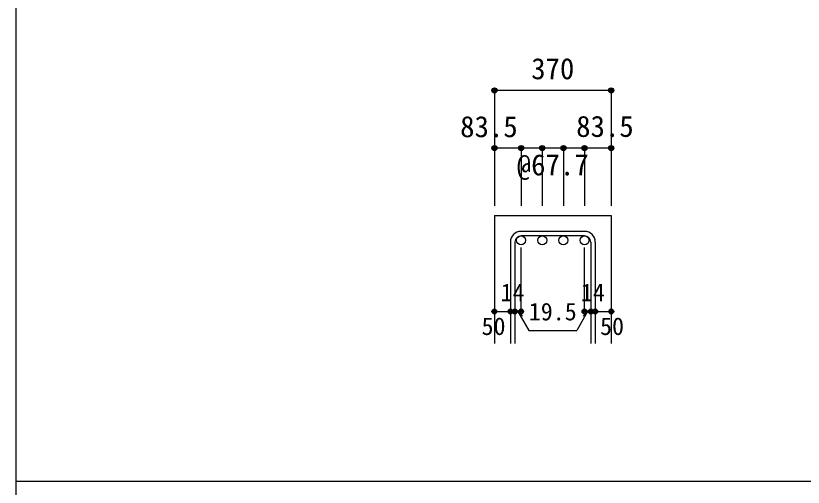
# Model space of a CAD drawing. Units: millimetres at full size, sheet at 1:30; details may follow other scales. Extents: x -5973 to 5954, y -4195 to 4201.
# Drawn here: x -5973 to -3514, y -15 to 1456 of the extents above; entities that cross this region are included whole.
import ezdxf
from ezdxf.enums import TextEntityAlignment as Align

# ---------------------------------------------------------------- set-up
doc = ezdxf.new("R2010")
doc.units = ezdxf.units.MM
doc.header["$LTSCALE"] = 30
doc.header["$PDMODE"] = 32
doc.header["$PDSIZE"] = 15
for name, color, linetype in [('0-1_躯体線', 2, 'Continuous'), ('0-5_基礎梁筋', 7, 'Continuous'), ('0-6_スタラップ筋', 7, 'Continuous'), ('0-D_寸法', 4, 'Continuous'), ('F-0_枠', 6, 'Continuous')]:
    doc.layers.add(name, color=color, linetype=linetype)
doc.styles.add('ＭＳ ゴシック', font='')
doc.styles.get('ＭＳ ゴシック').set_extended_font_data('MS Gothic')

msp = doc.modelspace()

# ---------------------------------------------------------------- linework, layer by layer
at = {"layer": '0-1_躯体線'}
for p, q in [((-4478.3, 833.3), (-4113.3, 833.3)), ((-4478.3, 833.3), (-4478.3, 433.3)), ((-4113.3, 833.3), (-4113.3, 433.3))]:
    msp.add_line(p, q, dxfattribs=at)
at = {"layer": '0-5_基礎梁筋', "color": 3}
for centre in [(-4394.8, 755.3), (-4328.8, 755.3), (-4262.8, 755.3), (-4196.8, 755.3)]:
    msp.add_circle(centre, 14, dxfattribs=at)
at = {"layer": '0-6_スタラップ筋'}
for p, q in [((-4196.8, 783.3), (-4394.8, 783.3)), ((-4196.8, 769.3), (-4394.8, 769.3)), ((-4428.3, 749.8), (-4428.3, 433.3)), ((-4414.3, 749.8), (-4414.3, 433.3)), ((-4177.3, 749.8), (-4177.3, 433.3)), ((-4163.3, 749.8), (-4163.3, 433.3))]:
    msp.add_line(p, q, dxfattribs=at)
for centre, radius, start, end in [((-4394.8, 749.8), 33.5, 90, 180), ((-4394.8, 749.8), 19.5, 90, 180), ((-4196.8, 749.8), 33.5, 0, 90), ((-4196.8, 749.8), 19.5, 0, 90)]:
    msp.add_arc(centre, radius, start, end, dxfattribs=at)
at = {"layer": '0-D_寸法'}
for p, q in [((-4113.3, 1223.3), (-4478.3, 1223.3)), ((-4478.3, 1223.3), (-4478.3, 1043.3)), ((-4113.3, 1223.3), (-4113.3, 1043.3)), ((-4394.8, 1043.3), (-4478.3, 1043.3)), ((-4478.3, 1043.3), (-4478.3, 863.3)), ((-4295.8, 1043.3), (-4394.8, 1043.3)), ((-4394.8, 1043.3), (-4394.8, 863.3)), ((-4328.8, 1043.3), (-4328.8, 863.3)), ((-4196.8, 1043.3), (-4295.8, 1043.3)), ((-4262.8, 1043.3), (-4262.8, 863.3)), ((-4113.3, 1043.3), (-4196.8, 1043.3)), ((-4196.8, 1043.3), (-4196.8, 863.3)), ((-4113.3, 1043.3), (-4113.3, 863.3)), ((-4394.8, 533.3), (-4394.8, 732.63)), ((-4196.8, 533.3), (-4196.8, 732.63)), ((-4478.3, 533.3), (-4428.3, 533.3)), ((-4428.3, 533.3), (-4394.8, 533.3)), ((-4404.55, 533.3), (-4390.41, 519.16)), ((-4404.55, 533.3), (-4370.33, 474.02)), ((-4187.05, 533.3), (-4221.27, 474.02)), ((-4187.05, 533.3), (-4201.19, 519.16)), ((-4196.8, 533.3), (-4113.3, 533.3)), ((-4177.3, 533.3), (-4163.3, 533.3)), ((-4370.33, 474.02), (-4221.27, 474.02))]:
    msp.add_line(p, q, dxfattribs=at)
msp.add_lwpolyline([(-4113.3, 1223.3), (-4113.3, 1043.3), (-4113.3, 863.3)], dxfattribs=at)
for centre, radius in [((-4478.3, 1223.3), 8), ((-4478.3, 1223.3), 7.2), ((-4478.3, 1223.3), 6.4), ((-4113.3, 1223.3), 8), ((-4113.3, 1223.3), 7.2), ((-4113.3, 1223.3), 6.4), ((-4478.3, 1223.3), 5.6), ((-4478.3, 1223.3), 4.8), ((-4478.3, 1223.3), 4), ((-4478.3, 1223.3), 3.2), ((-4478.3, 1223.3), 2.4), ((-4478.3, 1223.3), 1.6), ((-4478.3, 1223.3), 0.8), ((-4113.3, 1223.3), 5.6), ((-4113.3, 1223.3), 4.8), ((-4113.3, 1223.3), 4), ((-4113.3, 1223.3), 3.2), ((-4113.3, 1223.3), 2.4), ((-4113.3, 1223.3), 1.6), ((-4113.3, 1223.3), 0.8), ((-4478.3, 1043.3), 8), ((-4478.3, 1043.3), 7.2), ((-4478.3, 1043.3), 6.4), ((-4478.3, 1043.3), 5.6), ((-4478.3, 1043.3), 4.8), ((-4478.3, 1043.3), 4), ((-4478.3, 1043.3), 3.2), ((-4478.3, 1043.3), 2.4), ((-4478.3, 1043.3), 1.6), ((-4478.3, 1043.3), 0.8), ((-4394.8, 1043.3), 8), ((-4394.8, 1043.3), 7.2), ((-4394.8, 1043.3), 6.4), ((-4394.8, 1043.3), 5.6), ((-4394.8, 1043.3), 4.8), ((-4394.8, 1043.3), 4), ((-4394.8, 1043.3), 3.2), ((-4394.8, 1043.3), 2.4), ((-4394.8, 1043.3), 1.6), ((-4394.8, 1043.3), 0.8), ((-4328.8, 1043.3), 8), ((-4328.8, 1043.3), 7.2), ((-4328.8, 1043.3), 6.4), ((-4328.8, 1043.3), 5.6), ((-4328.8, 1043.3), 4.8), ((-4328.8, 1043.3), 4), ((-4328.8, 1043.3), 3.2), ((-4328.8, 1043.3), 2.4), ((-4328.8, 1043.3), 1.6), ((-4328.8, 1043.3), 0.8), ((-4262.8, 1043.3), 8), ((-4262.8, 1043.3), 7.2), ((-4262.8, 1043.3), 6.4), ((-4262.8, 1043.3), 5.6), ((-4262.8, 1043.3), 4.8), ((-4262.8, 1043.3), 4), ((-4262.8, 1043.3), 3.2), ((-4262.8, 1043.3), 2.4), ((-4262.8, 1043.3), 1.6), ((-4262.8, 1043.3), 0.8), ((-4196.8, 1043.3), 8), ((-4196.8, 1043.3), 7.2), ((-4196.8, 1043.3), 6.4), ((-4196.8, 1043.3), 5.6), ((-4196.8, 1043.3), 4.8), ((-4196.8, 1043.3), 4), ((-4196.8, 1043.3), 3.2), ((-4196.8, 1043.3), 2.4), ((-4196.8, 1043.3), 1.6), ((-4196.8, 1043.3), 0.8), ((-4113.3, 1043.3), 8), ((-4113.3, 1043.3), 7.2), ((-4113.3, 1043.3), 6.4), ((-4113.3, 1043.3), 5.6), ((-4113.3, 1043.3), 4.8), ((-4113.3, 1043.3), 4), ((-4113.3, 1043.3), 3.2), ((-4113.3, 1043.3), 2.4), ((-4113.3, 1043.3), 1.6), ((-4113.3, 1043.3), 0.8), ((-4478.3, 533.3), 4), ((-4478.3, 533.3), 3.6), ((-4478.3, 533.3), 3.2), ((-4478.3, 533.3), 2.8), ((-4478.3, 533.3), 2.4), ((-4478.3, 533.3), 2), ((-4478.3, 533.3), 1.6), ((-4478.3, 533.3), 1.2), ((-4478.3, 533.3), 0.8), ((-4478.3, 533.3), 0.4), ((-4428.3, 533.3), 4), ((-4428.3, 533.3), 3.6), ((-4428.3, 533.3), 3.2), ((-4428.3, 533.3), 2.8), ((-4428.3, 533.3), 2.4), ((-4428.3, 533.3), 2), ((-4428.3, 533.3), 1.6), ((-4428.3, 533.3), 1.2), ((-4428.3, 533.3), 0.8), ((-4428.3, 533.3), 0.4), ((-4414.3, 533.3), 4), ((-4414.3, 533.3), 3.6), ((-4414.3, 533.3), 3.2), ((-4414.3, 533.3), 2.8), ((-4414.3, 533.3), 2.4), ((-4414.3, 533.3), 2), ((-4414.3, 533.3), 1.6), ((-4414.3, 533.3), 1.2), ((-4414.3, 533.3), 0.8), ((-4414.3, 533.3), 0.4), ((-4394.8, 533.3), 4), ((-4394.8, 533.3), 3.6), ((-4394.8, 533.3), 3.2), ((-4394.8, 533.3), 2.8), ((-4394.8, 533.3), 2.4), ((-4394.8, 533.3), 2), ((-4394.8, 533.3), 1.6), ((-4394.8, 533.3), 1.2), ((-4394.8, 533.3), 0.8), ((-4394.8, 533.3), 0.4), ((-4196.8, 533.3), 4), ((-4196.8, 533.3), 3.6), ((-4196.8, 533.3), 3.2), ((-4196.8, 533.3), 2.8), ((-4196.8, 533.3), 2.4), ((-4196.8, 533.3), 2), ((-4196.8, 533.3), 1.6), ((-4196.8, 533.3), 1.2), ((-4196.8, 533.3), 0.8), ((-4196.8, 533.3), 0.4), ((-4177.3, 533.3), 4), ((-4177.3, 533.3), 3.6), ((-4177.3, 533.3), 3.2), ((-4177.3, 533.3), 2.8), ((-4177.3, 533.3), 2.4), ((-4177.3, 533.3), 2), ((-4177.3, 533.3), 1.6), ((-4177.3, 533.3), 1.2), ((-4177.3, 533.3), 0.8), ((-4177.3, 533.3), 0.4), ((-4163.3, 533.3), 4), ((-4163.3, 533.3), 3.6), ((-4163.3, 533.3), 3.2), ((-4163.3, 533.3), 2.8), ((-4163.3, 533.3), 2.4), ((-4163.3, 533.3), 2), ((-4163.3, 533.3), 1.6), ((-4163.3, 533.3), 1.2), ((-4163.3, 533.3), 0.8), ((-4163.3, 533.3), 0.4), ((-4113.3, 533.3), 4), ((-4113.3, 533.3), 3.6), ((-4113.3, 533.3), 3.2), ((-4113.3, 533.3), 2.8), ((-4113.3, 533.3), 2.4), ((-4113.3, 533.3), 2), ((-4113.3, 533.3), 1.6), ((-4113.3, 533.3), 1.2), ((-4113.3, 533.3), 0.8), ((-4113.3, 533.3), 0.4)]:
    msp.add_circle(centre, radius, dxfattribs=at)
at = {"layer": '0-D_寸法', "color": 7}
for p in [(-4478.3, 1223.3), (-4113.3, 1223.3), (-4478.3, 1043.3), (-4394.8, 1043.3), (-4328.8, 1043.3), (-4262.8, 1043.3), (-4196.8, 1043.3), (-4113.3, 1043.3), (-4478.3, 533.3), (-4428.3, 533.3), (-4414.3, 533.3), (-4394.8, 533.3), (-4196.8, 533.3), (-4177.3, 533.3), (-4163.3, 533.3), (-4113.3, 533.3)]:
    msp.add_point(p, dxfattribs=at)
at = {"layer": 'F-0_枠'}
msp.add_line((-5972.88, 4201.15), (-5972.88, -4195.24), dxfattribs=at)
at = {"layer": 'F-0_枠', "color": 2}
msp.add_line((3723.6, 2.95), (-5972.88, 2.95), dxfattribs=at)

# ---------------------------------------------------------------- texts
at = {"layer": '0-D_寸法', "style": 'ＭＳ ゴシック'}
for s, height, p in [('370', 65.98, (-4363.3, 1238.3)), ('83.5', 65.98, (-4585.11, 1057.45)), ('83.5', 65.98, (-4222.8, 1058.3)), ('@67.7', 65.98, (-4408.3, 938.3)), ('14', 54.99, (-4458.84, 548.75)), ('14', 54.99, (-4208.26, 548.75)), ('19.5', 54.99, (-4370.8, 489.02)), ('50', 54.99, (-4518.3, 443.3)), ('50', 54.99, (-4148.3, 443.3))]:
    msp.add_text(s, height=height, dxfattribs=at).set_placement(p, align=Align.BOTTOM_LEFT)

doc.saveas('drawing.dxf')
